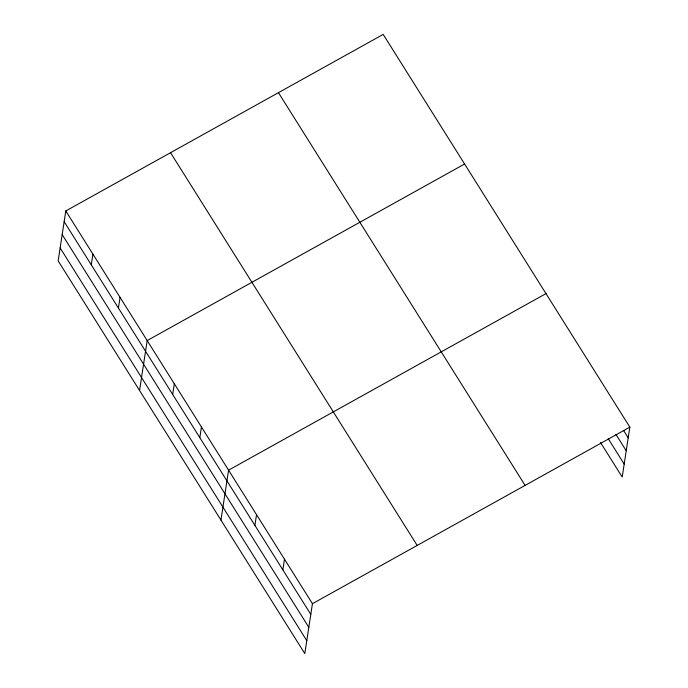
<?xml version="1.0" encoding="UTF-8"?>
<svg xmlns="http://www.w3.org/2000/svg" width="688" height="688" viewBox="0 0 688 688"><rect width="100%" height="100%" fill="white"/><g stroke="black" fill="none" stroke-linecap="round" stroke-linejoin="round"><path stroke-width="1.03" d="M65.79 210.958L58.153 260.872L304.801 653.6L312.438 603.694L65.79 210.958L383.199 34.4L629.847 427.128L622.21 477.042L600.529 442.522M91.289 264.854L92.923 254.164M118.422 308.052L120.056 297.362M139.552 390.474L147.189 340.56L464.589 164.002M172.679 394.456L174.322 383.758M199.812 437.654L201.446 426.964M220.943 520.076L228.579 470.162L545.988 293.604M254.895 525.365L256.538 514.676M282.854 569.87L284.488 559.181M312.438 603.694L629.847 427.128M623.646 430.55L628.213 437.817M615.958 434.412L626.226 450.76M608.218 438.66L624.188 464.099M278.451 92.665L525.099 485.393M170.538 152.693L417.186 545.429M64.156 221.656L310.804 614.384M62.178 234.591L308.826 627.327M60.131 247.929L306.788 640.657"/></g></svg>
